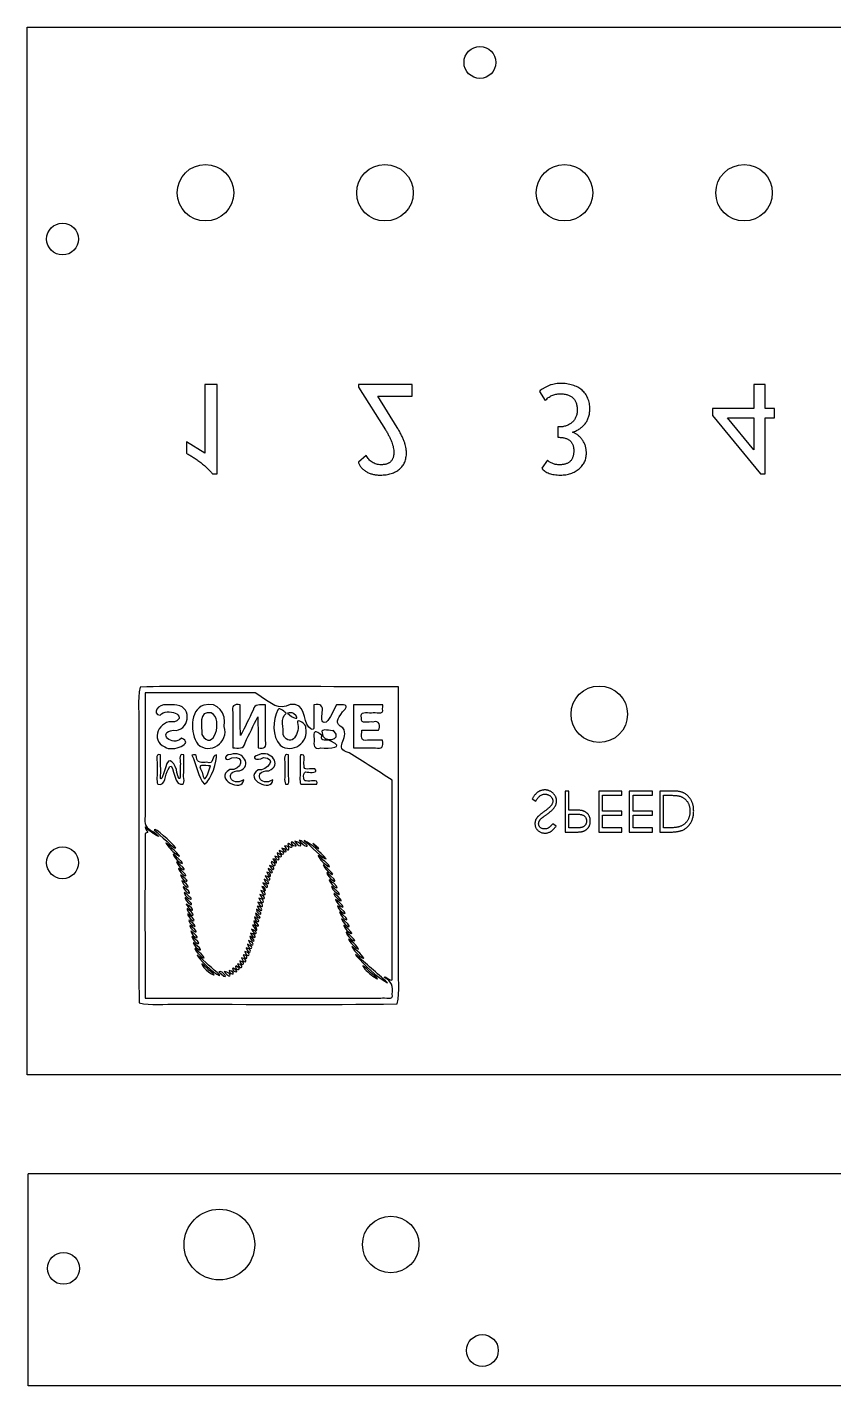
# Model space of a CAD drawing. Header units: millimetres. Extents: x 475 to 703, y 578 to 771.
# Drawn here: x 475.1 to 589.2, y 578.5 to 770.8 of the extents above; entities that cross this region are included whole.
import ezdxf

# ---------------------------------------------------------------- set-up
doc = ezdxf.new("R2010")
doc.units = ezdxf.units.MM

msp = doc.modelspace()

# ---------------------------------------------------------------- linework, layer by layer
at = {"color": 7, "linetype": 'Continuous', "lineweight": 25}
for p, q in [((475.05, 622.51), (475.05, 770.81)), ((475.05, 770.81), (703.15, 770.81)), ((501.95, 720.21), (500.17, 720.21)), ((500.17, 720.21), (500.17, 710.52)), ((501.95, 707.56), (501.95, 720.21)), ((529.52, 720.21), (521.9, 720.21)), ((521.9, 720.21), (521.9, 719.86)), ((521.9, 719.86), (525.72, 713.82)), ((529.52, 718.58), (529.52, 720.21)), ((579.46, 720.21), (577.84, 720.21)), ((577.84, 720.21), (577.84, 716.8)), ((579.46, 716.8), (579.46, 720.21)), ((527.39, 714.13), (524.65, 718.58)), ((524.65, 718.58), (529.52, 718.58)), ((547.52, 719.23), (548.33, 717.94)), ((577.84, 716.8), (572, 716.8)), ((572, 716.8), (572, 715.82)), ((572, 715.82), (578.81, 707.56)), ((580.76, 716.8), (579.46, 716.8)), ((580.76, 715.5), (580.76, 716.8)), ((550.25, 714.21), (550.11, 714.21)), ((550.11, 714.21), (550.11, 712.75)), ((574.11, 715.5), (577.84, 715.5)), ((577.84, 710.96), (574.11, 715.5)), ((577.84, 715.5), (577.84, 710.96)), ((579.46, 707.56), (579.46, 715.5)), ((579.46, 715.5), (580.76, 715.5)), ((500.17, 710.52), (497.58, 712.1)), ((497.58, 712.1), (497.58, 710.48)), ((550.11, 712.75), (550.19, 712.75)), ((523.03, 710.15), (521.9, 709.24)), ((548.65, 709.5), (547.84, 708.37)), ((501.27, 707.56), (501.95, 707.56)), ((578.81, 707.56), (579.46, 707.56)), ((491.72, 676.55), (491.72, 659.15)), ((504.13, 673.8), (504.13, 668.77)), ((508.77, 669.82), (508.77, 674.85)), ((521.23, 674.85), (521.23, 668.77)), ((525.35, 674.85), (521.23, 674.85)), ((515.66, 670.03), (515.66, 669.98)), ((497.2, 665.25), (497.2, 667.79)), ((512.04, 665.25), (512.04, 667.79)), ((521.23, 668.77), (524.31, 668.77)), ((493.42, 666.28), (493.42, 665.71)), ((511.49, 666.28), (511.49, 665.71)), ((513.77, 663.63), (516.04, 663.63)), ((551.66, 662.67), (551.14, 662.67)), ((551.14, 662.67), (551.14, 656.85)), ((551.66, 659.98), (551.66, 662.67)), ((559.2, 662.67), (555.91, 662.67)), ((555.91, 662.67), (555.91, 656.85)), ((556.44, 659.83), (556.44, 662.07)), ((556.44, 662.07), (559.2, 662.07)), ((559.2, 662.07), (559.2, 662.67)), ((563.53, 662.67), (560.24, 662.67)), ((560.24, 662.67), (560.24, 656.85)), ((560.76, 659.83), (560.76, 662.07)), ((560.76, 662.07), (563.53, 662.07)), ((563.53, 662.07), (563.53, 662.67)), ((566.37, 662.67), (564.57, 662.67)), ((564.57, 662.67), (564.57, 656.85)), ((565.09, 657.45), (565.09, 662.07)), ((565.09, 662.07), (565.76, 662.07)), ((546.51, 661.55), (547, 661.25)), ((552.08, 659.98), (551.66, 659.98)), ((559.2, 659.83), (556.44, 659.83)), ((559.2, 659.24), (559.2, 659.83)), ((563.53, 659.83), (560.76, 659.83)), ((563.53, 659.24), (563.53, 659.83)), ((549.87, 657.68), (549.4, 658.04)), ((551.66, 659.39), (552.68, 659.4)), ((551.66, 657.45), (551.66, 659.39)), ((556.44, 657.45), (556.44, 659.24)), ((556.44, 659.24), (559.2, 659.24)), ((560.76, 657.45), (560.76, 659.24)), ((560.76, 659.24), (563.53, 659.24)), ((551.14, 656.85), (552.28, 656.85)), ((552.72, 657.45), (551.66, 657.45)), ((555.91, 656.85), (559.2, 656.85)), ((559.2, 657.45), (556.44, 657.45)), ((559.2, 656.85), (559.2, 657.45)), ((560.24, 656.85), (563.53, 656.85)), ((563.53, 657.45), (560.76, 657.45)), ((563.53, 656.85), (563.53, 657.45)), ((564.57, 656.85), (565.75, 656.85)), ((565.5, 657.45), (565.09, 657.45)), ((512.04, 655.25), (511.93, 655.2)), ((512.57, 655.43), (512.41, 655.41)), ((515.62, 655.15), (515.44, 655.24)), ((509.66, 652.7), (509.59, 652.65)), ((508.27, 649.14), (508.27, 649.13)), ((497.66, 646.02), (497.67, 645.85)), ((497.91, 645.83), (497.66, 646.02)), ((519.38, 645.41), (519.23, 645.51)), ((519.71, 645.13), (519.38, 645.41)), ((519.65, 644.5), (519.53, 644.58)), ((519.94, 644.27), (519.65, 644.5)), ((498.49, 641.97), (498.35, 642.06)), ((498.83, 641.69), (498.49, 641.97)), ((499.11, 639.46), (499.14, 639.35)), ((521.5, 639.53), (521.61, 639.33)), ((502.18, 637.08), (502.5, 636.78)), ((504.21, 637.57), (504.1, 637.52)), ((504.6, 637.9), (504.51, 637.84)), ((491.72, 633.35), (525.08, 633.35)), ((703.15, 622.51), (475.05, 622.51)), ((703.29, 608.46), (475.19, 608.46)), ((475.19, 578.46), (475.19, 608.46)), ((703.29, 578.46), (475.19, 578.46))]:
    msp.add_line(p, q, dxfattribs=at)
at = {"color": 7, "linetype": 'Continuous', "lineweight": 25, "flags": 128}
for points in [[(507.3, 676.55), (498.58, 676.55), (491.72, 676.55)], [(508.15, 676.01), (507.68, 676.31), (507.3, 676.55)], [(515.62, 674.85), (515.61, 673.57), (515.6, 672.56)], [(525.34, 674.31), (525.35, 674.61), (525.35, 674.85)], [(522.4, 671.26), (523.72, 671.27), (524.77, 671.28)], [(525.33, 669.85), (524.13, 669.86), (523.19, 669.87)], [(493.94, 665.32), (493.93, 666.7), (493.93, 667.79)], [(526.69, 636.19), (526.7, 651.88), (526.71, 664.21)]]:
    msp.add_lwpolyline(points, dxfattribs=at)
at = {"color": 7, "linetype": 'Continuous', "lineweight": 25}
for centre, radius in [((539.1, 765.81), 2.25), ((500.27, 747.37), 4), ((525.67, 747.37), 4), ((551.07, 747.37), 4), ((576.47, 747.37), 4), ((480.05, 740.81), 2.25), ((555.99, 673.53), 4), ((480.05, 652.51), 2.25), ((502.24, 598.46), 5), ((526.48, 598.46), 4), ((480.19, 595.09), 2.25), ((539.45, 583.46), 2.25)]:
    msp.add_circle(centre, radius, dxfattribs=at)
for points, knots in [([(550.44, 720.37), (550.3, 720.36), (550.02, 720.36), (549.61, 720.29), (549.19, 720.19), (548.79, 720.04), (548.42, 719.87), (548.08, 719.68), (547.77, 719.47), (547.6, 719.31), (547.52, 719.23)], [0, 0, 0, 0, 0.130508, 0.260788, 0.392808, 0.527261, 0.65842, 0.780126, 0.893648, 1, 1, 1, 1]), ([(554.65, 716.72), (554.65, 716.86), (554.64, 717.14), (554.59, 717.54), (554.5, 717.91), (554.38, 718.27), (554.22, 718.59), (554.03, 718.9), (553.81, 719.17), (553.55, 719.43), (553.25, 719.65), (552.93, 719.84), (552.59, 720.01), (552.21, 720.14), (551.81, 720.24), (551.38, 720.32), (550.92, 720.36), (550.6, 720.37), (550.44, 720.37)], [0, 0, 0, 0, 0.067297, 0.13064, 0.191417, 0.249895, 0.307178, 0.363137, 0.419457, 0.476347, 0.534303, 0.592853, 0.653542, 0.715949, 0.781667, 0.850757, 0.923119, 1, 1, 1, 1]), ([(548.33, 717.94), (548.4, 718.01), (548.54, 718.17), (548.77, 718.36), (549.02, 718.53), (549.28, 718.67), (549.56, 718.78), (549.85, 718.85), (550.15, 718.9), (550.36, 718.91), (550.47, 718.91)], [0, 0, 0, 0, 0.129817, 0.255601, 0.377952, 0.499233, 0.62105, 0.743983, 0.869494, 1, 1, 1, 1]), ([(550.47, 718.91), (550.56, 718.91), (550.75, 718.9), (551.03, 718.88), (551.28, 718.83), (551.51, 718.77), (551.73, 718.69), (551.93, 718.59), (552.11, 718.47), (552.27, 718.33), (552.41, 718.18), (552.53, 718), (552.64, 717.81), (552.72, 717.6), (552.79, 717.37), (552.83, 717.13), (552.86, 716.86), (552.86, 716.68), (552.87, 716.59)], [0, 0, 0, 0, 0.076124, 0.147218, 0.214435, 0.277504, 0.337589, 0.395579, 0.450991, 0.505883, 0.560664, 0.615727, 0.672273, 0.730748, 0.792721, 0.857336, 0.926521, 1, 1, 1, 1]), ([(552.87, 716.59), (552.87, 716.5), (552.86, 716.33), (552.82, 716.09), (552.77, 715.85), (552.69, 715.63), (552.59, 715.42), (552.47, 715.22), (552.32, 715.04), (552.15, 714.86), (551.97, 714.71), (551.76, 714.58), (551.55, 714.46), (551.32, 714.37), (551.07, 714.3), (550.81, 714.24), (550.54, 714.21), (550.35, 714.21), (550.25, 714.21)], [0, 0, 0, 0, 0.065, 0.127407, 0.187641, 0.247052, 0.305148, 0.363467, 0.422339, 0.482681, 0.543257, 0.604364, 0.665606, 0.727569, 0.791857, 0.85817, 0.927364, 1, 1, 1, 1]), ([(552.22, 713.48), (552.31, 713.51), (552.49, 713.57), (552.75, 713.68), (552.99, 713.81), (553.22, 713.95), (553.43, 714.11), (553.64, 714.28), (553.82, 714.47), (553.99, 714.67), (554.15, 714.89), (554.29, 715.11), (554.39, 715.36), (554.49, 715.61), (554.56, 715.87), (554.61, 716.14), (554.64, 716.43), (554.65, 716.62), (554.65, 716.72)], [0, 0, 0, 0, 0.065965, 0.130501, 0.193383, 0.254659, 0.316125, 0.37668, 0.437069, 0.498066, 0.558847, 0.619525, 0.680347, 0.741203, 0.803213, 0.867131, 0.93257, 1, 1, 1, 1]), ([(525.72, 713.82), (525.82, 713.67), (526, 713.37), (526.25, 712.92), (526.45, 712.49), (526.63, 712.08), (526.76, 711.68), (526.85, 711.31), (526.91, 710.95), (526.92, 710.71), (526.92, 710.6)], [0, 0, 0, 0, 0.156384, 0.302282, 0.439639, 0.567892, 0.686641, 0.797663, 0.902349, 1, 1, 1, 1]), ([(528.71, 710.58), (528.7, 710.7), (528.69, 710.95), (528.63, 711.34), (528.53, 711.75), (528.38, 712.18), (528.19, 712.64), (527.97, 713.12), (527.7, 713.62), (527.5, 713.96), (527.39, 714.13)], [0, 0, 0, 0, 0.095381, 0.197152, 0.307669, 0.42625, 0.554711, 0.692872, 0.841093, 1, 1, 1, 1]), ([(550.19, 712.75), (550.28, 712.75), (550.45, 712.74), (550.7, 712.72), (550.93, 712.69), (551.14, 712.63), (551.34, 712.57), (551.52, 712.48), (551.69, 712.39), (551.83, 712.28), (551.96, 712.15), (552.08, 712.01), (552.17, 711.85), (552.25, 711.68), (552.31, 711.49), (552.35, 711.29), (552.38, 711.07), (552.38, 710.92), (552.38, 710.85)], [0, 0, 0, 0, 0.0800456, 0.1550387, 0.2251991, 0.2911795, 0.3538328, 0.4134953, 0.470214, 0.5256905, 0.579574, 0.633247, 0.6886607, 0.744601, 0.8038827, 0.8653052, 0.9306178, 1, 1, 1, 1]), ([(554.16, 710.54), (554.16, 710.62), (554.16, 710.79), (554.13, 711.04), (554.09, 711.29), (554.02, 711.53), (553.94, 711.75), (553.84, 711.98), (553.72, 712.19), (553.54, 712.46), (553.29, 712.76), (552.96, 713.07), (552.61, 713.32), (552.35, 713.42), (552.22, 713.48)], [0, 0, 0, 0, 0.069017, 0.136292, 0.20233, 0.267441, 0.332253, 0.397332, 0.462412, 0.528231, 0.655579, 0.775196, 0.888648, 1, 1, 1, 1]), ([(497.58, 710.48), (497.74, 710.39), (498.08, 710.22), (498.57, 709.9), (499.09, 709.55), (499.61, 709.16), (500.11, 708.76), (500.55, 708.35), (500.95, 707.96), (501.17, 707.69), (501.27, 707.56)], [0, 0, 0, 0, 0.116413, 0.240218, 0.37211, 0.511774, 0.650378, 0.777463, 0.893828, 1, 1, 1, 1]), ([(525.08, 708.86), (524.98, 708.86), (524.76, 708.87), (524.45, 708.94), (524.15, 709.06), (523.86, 709.22), (523.59, 709.41), (523.37, 709.63), (523.17, 709.88), (523.08, 710.06), (523.03, 710.15)], [0, 0, 0, 0, 0.125317, 0.250245, 0.375888, 0.505972, 0.635145, 0.758615, 0.87965, 1, 1, 1, 1]), ([(524.99, 707.4), (525.14, 707.4), (525.41, 707.4), (525.81, 707.45), (526.19, 707.51), (526.55, 707.6), (526.88, 707.72), (527.18, 707.86), (527.47, 708.03), (527.72, 708.22), (527.96, 708.44), (528.16, 708.69), (528.33, 708.95), (528.47, 709.23), (528.57, 709.54), (528.65, 709.87), (528.7, 710.22), (528.7, 710.46), (528.71, 710.58)], [0, 0, 0, 0, 0.076774, 0.149316, 0.217878, 0.283909, 0.347053, 0.407543, 0.466767, 0.525145, 0.582338, 0.638777, 0.694905, 0.751901, 0.809976, 0.870135, 0.933253, 1, 1, 1, 1]), ([(526.92, 710.6), (526.92, 710.53), (526.92, 710.39), (526.9, 710.19), (526.86, 710.01), (526.81, 709.84), (526.75, 709.68), (526.67, 709.54), (526.57, 709.41), (526.47, 709.29), (526.34, 709.19), (526.2, 709.1), (526.05, 709.02), (525.89, 708.96), (525.7, 708.91), (525.51, 708.88), (525.3, 708.86), (525.16, 708.86), (525.08, 708.86)], [0, 0, 0, 0, 0.072342, 0.140638, 0.205551, 0.2662106, 0.3247702, 0.3805224, 0.4354036, 0.4902503, 0.5446734, 0.6007241, 0.659154, 0.7195064, 0.783525, 0.8515428, 0.9233056, 1, 1, 1, 1]), ([(552.38, 710.85), (552.38, 710.76), (552.38, 710.61), (552.35, 710.38), (552.31, 710.17), (552.26, 709.98), (552.19, 709.8), (552.1, 709.63), (552, 709.48), (551.88, 709.35), (551.75, 709.23), (551.6, 709.13), (551.43, 709.05), (551.25, 708.98), (551.06, 708.92), (550.85, 708.88), (550.62, 708.86), (550.46, 708.86), (550.38, 708.86)], [0, 0, 0, 0, 0.074426, 0.144472, 0.210661, 0.272402, 0.332166, 0.388913, 0.444729, 0.499093, 0.554045, 0.609215, 0.666297, 0.72606, 0.788556, 0.854745, 0.924791, 1, 1, 1, 1]), ([(550.48, 707.4), (550.61, 707.4), (550.87, 707.4), (551.25, 707.45), (551.62, 707.52), (551.96, 707.61), (552.28, 707.74), (552.59, 707.89), (552.87, 708.07), (553.14, 708.27), (553.38, 708.5), (553.59, 708.74), (553.77, 709.01), (553.91, 709.28), (554.03, 709.57), (554.11, 709.88), (554.16, 710.2), (554.16, 710.42), (554.16, 710.54)], [0, 0, 0, 0, 0.073377, 0.143895, 0.211417, 0.27693, 0.340518, 0.403191, 0.464888, 0.527122, 0.588252, 0.647533, 0.705059, 0.762736, 0.819818, 0.878284, 0.937808, 1, 1, 1, 1]), ([(521.9, 709.24), (521.92, 709.17), (521.97, 709.04), (522.07, 708.84), (522.18, 708.65), (522.31, 708.48), (522.46, 708.31), (522.62, 708.16), (522.8, 708.02), (523, 707.89), (523.21, 707.78), (523.44, 707.68), (523.67, 707.59), (523.91, 707.52), (524.17, 707.47), (524.43, 707.42), (524.71, 707.4), (524.9, 707.4), (524.99, 707.4)], [0, 0, 0, 0, 0.056967, 0.113366, 0.169352, 0.226102, 0.282395, 0.340497, 0.399893, 0.461105, 0.523435, 0.586927, 0.651351, 0.717034, 0.78415, 0.853913, 0.925752, 1, 1, 1, 1]), ([(547.84, 708.37), (547.91, 708.29), (548.05, 708.14), (548.3, 707.94), (548.58, 707.77), (548.9, 707.63), (549.25, 707.53), (549.63, 707.45), (550.04, 707.4), (550.33, 707.4), (550.48, 707.4)], [0, 0, 0, 0, 0.10783, 0.216249, 0.328734, 0.44654, 0.570522, 0.703766, 0.846608, 1, 1, 1, 1]), ([(550.38, 708.86), (550.29, 708.86), (550.12, 708.86), (549.87, 708.89), (549.63, 708.94), (549.41, 709.01), (549.2, 709.11), (549, 709.22), (548.81, 709.35), (548.71, 709.45), (548.65, 709.5)], [0, 0, 0, 0, 0.1402061, 0.2732714, 0.4002011, 0.5234225, 0.6441405, 0.7624751, 0.8809827, 1, 1, 1, 1]), ([(548.28, 662.82), (548.24, 662.82), (548.15, 662.82), (548.02, 662.8), (547.89, 662.78), (547.77, 662.75), (547.65, 662.71), (547.53, 662.66), (547.42, 662.6), (547.31, 662.53), (547.2, 662.45), (547.1, 662.35), (546.99, 662.25), (546.89, 662.13), (546.79, 662), (546.7, 661.86), (546.6, 661.71), (546.54, 661.6), (546.51, 661.55)], [0, 0, 0, 0, 0.057208, 0.113696, 0.169178, 0.224159, 0.27872, 0.333794, 0.389241, 0.445822, 0.503704, 0.564294, 0.627975, 0.695038, 0.765373, 0.839611, 0.917538, 1, 1, 1, 1]), ([(547, 661.25), (547.05, 661.33), (547.14, 661.47), (547.28, 661.67), (547.43, 661.84), (547.59, 661.98), (547.76, 662.09), (547.93, 662.17), (548.1, 662.21), (548.22, 662.22), (548.28, 662.22)], [0, 0, 0, 0, 0.159004, 0.304646, 0.438547, 0.562322, 0.677433, 0.786897, 0.893611, 1, 1, 1, 1]), ([(549.94, 661.24), (549.94, 661.3), (549.94, 661.4), (549.92, 661.55), (549.88, 661.7), (549.82, 661.84), (549.76, 661.98), (549.67, 662.11), (549.57, 662.23), (549.46, 662.35), (549.34, 662.46), (549.21, 662.56), (549.07, 662.64), (548.92, 662.7), (548.77, 662.75), (548.61, 662.79), (548.45, 662.82), (548.34, 662.82), (548.28, 662.82)], [0, 0, 0, 0, 0.061484, 0.121775, 0.18092, 0.240256, 0.300114, 0.361146, 0.423501, 0.488669, 0.553954, 0.617581, 0.680238, 0.742187, 0.804663, 0.868259, 0.93302, 1, 1, 1, 1]), ([(548.28, 662.22), (548.33, 662.22), (548.43, 662.22), (548.58, 662.19), (548.73, 662.15), (548.86, 662.09), (548.99, 662.02), (549.1, 661.93), (549.2, 661.83), (549.28, 661.72), (549.34, 661.61), (549.39, 661.49), (549.41, 661.36), (549.42, 661.28), (549.42, 661.24)], [0, 0, 0, 0, 0.0912636, 0.1809303, 0.2700882, 0.3601561, 0.4483425, 0.5326658, 0.6138337, 0.6939815, 0.772716, 0.8493352, 0.9239673, 1, 1, 1, 1]), ([(565.76, 662.07), (565.86, 662.07), (566.04, 662.07), (566.31, 662.06), (566.55, 662.05), (566.77, 662.04), (566.97, 662.02), (567.14, 661.99), (567.29, 661.96), (567.38, 661.94), (567.42, 661.92)], [0, 0, 0, 0, 0.1719007, 0.3306279, 0.4755488, 0.6067462, 0.7250238, 0.8297424, 0.9213228, 1, 1, 1, 1]), ([(569.35, 659.83), (569.34, 659.9), (569.34, 660.05), (569.32, 660.26), (569.3, 660.46), (569.26, 660.65), (569.21, 660.84), (569.14, 661.03), (569.07, 661.2), (568.98, 661.37), (568.88, 661.53), (568.78, 661.68), (568.67, 661.82), (568.56, 661.95), (568.43, 662.07), (568.3, 662.17), (568.17, 662.27), (568.02, 662.36), (567.87, 662.43), (567.7, 662.5), (567.51, 662.55), (567.31, 662.59), (567.1, 662.63), (566.87, 662.65), (566.63, 662.67), (566.46, 662.67), (566.37, 662.67)], [0, 0, 0, 0, 0.046081, 0.090807, 0.134295, 0.177024, 0.218823, 0.260244, 0.30108, 0.341614, 0.381583, 0.42012, 0.458075, 0.494738, 0.531195, 0.566934, 0.602713, 0.638327, 0.674853, 0.713467, 0.754442, 0.797815, 0.843989, 0.893072, 0.944963, 1, 1, 1, 1]), ([(567.42, 661.92), (567.48, 661.91), (567.58, 661.87), (567.73, 661.8), (567.87, 661.72), (568.01, 661.63), (568.13, 661.53), (568.25, 661.42), (568.35, 661.3), (568.45, 661.17), (568.54, 661.03), (568.61, 660.88), (568.68, 660.72), (568.73, 660.56), (568.77, 660.39), (568.8, 660.21), (568.82, 660.02), (568.82, 659.9), (568.82, 659.83)], [0, 0, 0, 0, 0.0624145, 0.1233382, 0.1831245, 0.241783, 0.3005789, 0.3596801, 0.4188816, 0.4795307, 0.5408505, 0.6023034, 0.6644632, 0.7278057, 0.7928948, 0.8596723, 0.9284644, 1, 1, 1, 1]), ([(549.21, 660.66), (549.19, 660.63), (549.13, 660.56), (549.04, 660.46), (548.93, 660.35), (548.8, 660.23), (548.66, 660.12), (548.51, 659.99), (548.34, 659.87), (548.22, 659.78), (548.16, 659.74)], [0, 0, 0, 0, 0.090279, 0.18953, 0.299198, 0.418926, 0.548376, 0.688136, 0.839084, 1, 1, 1, 1]), ([(548.57, 659.36), (548.64, 659.41), (548.76, 659.5), (548.93, 659.63), (549.09, 659.76), (549.23, 659.89), (549.36, 660.01), (549.47, 660.13), (549.57, 660.25), (549.67, 660.39), (549.78, 660.58), (549.87, 660.8), (549.93, 661.02), (549.94, 661.17), (549.94, 661.24)], [0, 0, 0, 0, 0.096972, 0.187773, 0.272396, 0.351321, 0.424335, 0.491909, 0.554233, 0.611268, 0.716348, 0.81454, 0.908495, 1, 1, 1, 1]), ([(549.42, 661.24), (549.42, 661.19), (549.41, 661.09), (549.37, 660.94), (549.3, 660.8), (549.24, 660.71), (549.21, 660.66)], [0, 0, 0, 0, 0.234723, 0.477158, 0.728556, 1, 1, 1, 1]), ([(553.56, 659.89), (553.52, 659.9), (553.44, 659.91), (553.31, 659.93), (553.16, 659.95), (552.98, 659.96), (552.79, 659.97), (552.57, 659.98), (552.33, 659.98), (552.16, 659.98), (552.08, 659.98)], [0, 0, 0, 0, 0.075173, 0.164746, 0.268017, 0.385912, 0.517789, 0.663691, 0.824413, 1, 1, 1, 1]), ([(554.72, 658.41), (554.72, 658.46), (554.72, 658.55), (554.7, 658.69), (554.68, 658.82), (554.64, 658.94), (554.6, 659.06), (554.55, 659.17), (554.48, 659.28), (554.41, 659.38), (554.33, 659.47), (554.24, 659.55), (554.15, 659.63), (554.04, 659.7), (553.93, 659.75), (553.81, 659.81), (553.69, 659.85), (553.6, 659.88), (553.56, 659.89)], [0, 0, 0, 0, 0.070119, 0.137192, 0.202016, 0.264631, 0.326117, 0.38601, 0.445812, 0.505298, 0.564633, 0.624283, 0.683902, 0.743953, 0.805388, 0.868388, 0.933084, 1, 1, 1, 1]), ([(568.82, 659.83), (568.82, 659.76), (568.82, 659.63), (568.8, 659.43), (568.77, 659.24), (568.72, 659.06), (568.67, 658.89), (568.6, 658.72), (568.52, 658.56), (568.42, 658.41), (568.31, 658.27), (568.2, 658.14), (568.07, 658.02), (567.94, 657.92), (567.79, 657.82), (567.63, 657.74), (567.47, 657.67), (567.35, 657.63), (567.29, 657.61)], [0, 0, 0, 0, 0.0701512, 0.1378126, 0.2032262, 0.2671741, 0.330024, 0.3917943, 0.4530844, 0.5143339, 0.575, 0.6348655, 0.6941163, 0.7534416, 0.8131258, 0.8740797, 0.936007, 1, 1, 1, 1]), ([(567.59, 657.06), (567.66, 657.08), (567.79, 657.13), (567.98, 657.23), (568.16, 657.34), (568.33, 657.46), (568.48, 657.6), (568.63, 657.75), (568.76, 657.91), (568.88, 658.09), (568.99, 658.27), (569.09, 658.47), (569.17, 658.68), (569.23, 658.89), (569.28, 659.11), (569.32, 659.35), (569.34, 659.59), (569.34, 659.75), (569.35, 659.83)], [0, 0, 0, 0, 0.061545, 0.1216943, 0.1811549, 0.2398754, 0.2987019, 0.3576474, 0.4176048, 0.478494, 0.5404071, 0.602345, 0.6650043, 0.7285593, 0.7936505, 0.8605343, 0.929236, 1, 1, 1, 1]), ([(547.21, 658.94), (547.18, 658.91), (547.13, 658.84), (547.07, 658.74), (547.01, 658.63), (546.96, 658.52), (546.93, 658.41), (546.9, 658.29), (546.89, 658.18), (546.88, 658.1), (546.88, 658.06)], [0, 0, 0, 0, 0.133507, 0.262559, 0.388264, 0.512667, 0.633722, 0.755394, 0.877553, 1, 1, 1, 1]), ([(546.88, 658.06), (546.89, 658), (546.89, 657.87), (546.93, 657.7), (546.98, 657.53), (547.06, 657.37), (547.17, 657.22), (547.29, 657.09), (547.43, 656.97), (547.59, 656.87), (547.76, 656.8), (547.94, 656.74), (548.13, 656.71), (548.25, 656.7), (548.32, 656.7)], [0, 0, 0, 0, 0.083785, 0.16578, 0.24628, 0.327461, 0.408797, 0.489715, 0.571376, 0.655523, 0.741019, 0.826547, 0.911989, 1, 1, 1, 1]), ([(548.16, 659.74), (548.1, 659.69), (547.98, 659.61), (547.82, 659.48), (547.67, 659.37), (547.55, 659.27), (547.44, 659.17), (547.34, 659.09), (547.27, 659.01), (547.23, 658.97), (547.21, 658.94)], [0, 0, 0, 0, 0.1815353, 0.3470817, 0.4955678, 0.6283573, 0.7455197, 0.8458308, 0.9307818, 1, 1, 1, 1]), ([(547.41, 658.03), (547.41, 658.06), (547.41, 658.13), (547.43, 658.22), (547.45, 658.31), (547.49, 658.4), (547.54, 658.49), (547.61, 658.59), (547.69, 658.69), (547.76, 658.75), (547.79, 658.79)], [0, 0, 0, 0, 0.107285, 0.214746, 0.322939, 0.434116, 0.553412, 0.686073, 0.834256, 1, 1, 1, 1]), ([(548.26, 657.3), (548.2, 657.3), (548.08, 657.3), (547.92, 657.34), (547.77, 657.41), (547.64, 657.51), (547.54, 657.62), (547.46, 657.74), (547.41, 657.88), (547.41, 657.98), (547.41, 658.03)], [0, 0, 0, 0, 0.143073, 0.275903, 0.402371, 0.528414, 0.650356, 0.765895, 0.880774, 1, 1, 1, 1]), ([(547.79, 658.79), (547.8, 658.8), (547.83, 658.82), (547.89, 658.87), (547.96, 658.92), (548.05, 658.99), (548.16, 659.07), (548.28, 659.16), (548.42, 659.26), (548.52, 659.33), (548.57, 659.36)], [0, 0, 0, 0, 0.052594, 0.124952, 0.218094, 0.333502, 0.468789, 0.624938, 0.801683, 1, 1, 1, 1]), ([(549.4, 658.04), (549.37, 658.01), (549.31, 657.94), (549.23, 657.84), (549.15, 657.75), (549.07, 657.67), (549, 657.6), (548.93, 657.54), (548.86, 657.48), (548.78, 657.43), (548.67, 657.38), (548.54, 657.33), (548.4, 657.3), (548.31, 657.3), (548.26, 657.3)], [0, 0, 0, 0, 0.098469, 0.189629, 0.274184, 0.352183, 0.423199, 0.488551, 0.548473, 0.60144, 0.701198, 0.799592, 0.898545, 1, 1, 1, 1]), ([(552.68, 659.4), (552.73, 659.4), (552.82, 659.4), (552.96, 659.39), (553.09, 659.38), (553.21, 659.37), (553.32, 659.36), (553.42, 659.34), (553.5, 659.32), (553.6, 659.29), (553.72, 659.23), (553.84, 659.16), (553.95, 659.06), (554.04, 658.95), (554.11, 658.83), (554.16, 658.69), (554.19, 658.56), (554.19, 658.46), (554.2, 658.41)], [0, 0, 0, 0, 0.072538, 0.140034, 0.202496, 0.260575, 0.313228, 0.361583, 0.404878, 0.444127, 0.5164, 0.586507, 0.655085, 0.724384, 0.793974, 0.861638, 0.930111, 1, 1, 1, 1]), ([(554.2, 658.41), (554.19, 658.37), (554.19, 658.27), (554.16, 658.14), (554.11, 658.01), (554.04, 657.88), (553.95, 657.77), (553.85, 657.68), (553.73, 657.6), (553.62, 657.55), (553.53, 657.52), (553.44, 657.5), (553.35, 657.48), (553.24, 657.47), (553.13, 657.46), (553, 657.45), (552.87, 657.45), (552.77, 657.45), (552.72, 657.45)], [0, 0, 0, 0, 0.070044, 0.139238, 0.208197, 0.279173, 0.349987, 0.418354, 0.48761, 0.557411, 0.59533, 0.637964, 0.685913, 0.738185, 0.796103, 0.858517, 0.926658, 1, 1, 1, 1]), ([(553.6, 656.94), (553.64, 656.95), (553.72, 656.97), (553.84, 657.01), (553.95, 657.06), (554.05, 657.12), (554.15, 657.19), (554.24, 657.27), (554.33, 657.35), (554.41, 657.44), (554.48, 657.54), (554.55, 657.65), (554.6, 657.76), (554.64, 657.88), (554.68, 658), (554.7, 658.13), (554.72, 658.27), (554.72, 658.36), (554.72, 658.41)], [0, 0, 0, 0, 0.062481, 0.12349, 0.183411, 0.243153, 0.302127, 0.36171, 0.421842, 0.482932, 0.544552, 0.605681, 0.66768, 0.729984, 0.794551, 0.860346, 0.928907, 1, 1, 1, 1]), ([(548.32, 656.7), (548.39, 656.7), (548.52, 656.71), (548.72, 656.75), (548.92, 656.82), (549.07, 656.89), (549.19, 656.97), (549.29, 657.04), (549.38, 657.12), (549.48, 657.21), (549.57, 657.31), (549.67, 657.43), (549.77, 657.55), (549.84, 657.64), (549.87, 657.68)], [0, 0, 0, 0, 0.107233, 0.213252, 0.31883, 0.426794, 0.483646, 0.543604, 0.608308, 0.677127, 0.750686, 0.828713, 0.91219, 1, 1, 1, 1]), ([(552.28, 656.85), (552.36, 656.85), (552.51, 656.85), (552.72, 656.85), (552.92, 656.86), (553.1, 656.87), (553.25, 656.88), (553.39, 656.9), (553.5, 656.91), (553.57, 656.93), (553.6, 656.94)], [0, 0, 0, 0, 0.176956, 0.339055, 0.486318, 0.618781, 0.735619, 0.838742, 0.926457, 1, 1, 1, 1]), ([(567.29, 657.61), (567.24, 657.6), (567.14, 657.57), (566.97, 657.54), (566.78, 657.51), (566.56, 657.48), (566.33, 657.47), (566.07, 657.46), (565.8, 657.45), (565.6, 657.45), (565.5, 657.45)], [0, 0, 0, 0, 0.084319, 0.179285, 0.286583, 0.405111, 0.535593, 0.67819, 0.832976, 1, 1, 1, 1]), ([(565.75, 656.85), (565.85, 656.85), (566.04, 656.85), (566.33, 656.86), (566.59, 656.88), (566.84, 656.9), (567.06, 656.93), (567.25, 656.96), (567.43, 657.01), (567.54, 657.04), (567.59, 657.06)], [0, 0, 0, 0, 0.164289, 0.317406, 0.458844, 0.589367, 0.707831, 0.81577, 0.91288, 1, 1, 1, 1])]:
    msp.add_open_spline(points, degree=3, knots=knots, dxfattribs=at)
for points in [[(491.05, 677.39), (490.59, 675.57), (490.96, 673.45), (490.83, 671.51)], [(498.31, 677.46), (495.89, 677.44), (493.47, 677.48), (491.05, 677.39)], [(527.6, 677.44), (517.84, 677.43), (508.07, 677.46), (498.31, 677.46)], [(527.6, 638.21), (527.61, 651.29), (527.6, 664.37), (527.6, 677.44)], [(502.92, 671.81), (503.3, 673.64), (502.03, 675.38), (500.05, 674.83)], [(512.24, 674.93), (510.67, 673.96), (509.49, 675.17), (508.15, 676.01)], [(514.91, 671.71), (513.99, 672.65), (514.56, 675.25), (512.24, 674.93)], [(494.76, 674.86), (493.65, 675.05), (492.57, 673.55), (493.88, 673.4)], [(493.88, 673.4), (494.77, 674.6), (497.94, 673.3), (495.87, 672.44)], [(496.24, 674.83), (495.75, 674.89), (495.25, 674.91), (494.76, 674.86)], [(495.71, 671.26), (497.99, 671.02), (498.5, 674.53), (496.24, 674.83)], [(500.05, 674.83), (497.94, 674.08), (498.15, 670.83), (499.17, 669.3)], [(501.1, 673.72), (499.19, 674.16), (499.8, 671.75), (499.74, 670.68)], [(499.74, 670.68), (501.35, 667.96), (502.89, 672.86), (501.1, 673.72)], [(505.2, 674.85), (504.3, 675.04), (503.92, 674.72), (504.13, 673.8)], [(505.23, 670.51), (505.17, 671.96), (505.21, 673.4), (505.2, 674.85)], [(507.02, 674.12), (506.43, 672.92), (505.86, 671.7), (505.23, 670.51)], [(508.77, 674.85), (508.04, 674.84), (507.16, 675.08), (507.02, 674.12)], [(510.52, 674.18), (509.82, 672.72), (509.63, 670.4), (510.84, 669.16)], [(511.7, 673.66), (511.58, 673.78), (510.77, 674.59), (510.52, 674.18)], [(511.25, 670.63), (511.41, 671.6), (510.77, 672.94), (511.7, 673.66)], [(512.74, 673.66), (512.47, 673.77), (512.17, 673.75), (511.88, 673.71)], [(511.88, 673.71), (512.49, 672.96), (513.99, 672.52), (512.74, 673.66)], [(516.76, 673.8), (517, 674.78), (516.52, 675.02), (515.62, 674.85)], [(517.35, 672.43), (516.42, 672.15), (516.85, 673.24), (516.76, 673.8)], [(518.82, 674.85), (518.31, 674.08), (517.99, 672.98), (517.35, 672.43)], [(519.73, 671.61), (518.48, 672.25), (518.96, 672.89), (519.68, 673.87)], [(519.68, 673.87), (520.87, 675.04), (519.73, 674.88), (518.82, 674.85)], [(522.37, 672.97), (522.05, 674.01), (523.04, 673.73), (523.74, 673.75)], [(523.74, 673.75), (524.3, 673.91), (525.57, 673.35), (525.34, 674.31)], [(490.83, 671.51), (490.84, 658.58), (490.79, 645.64), (490.88, 632.7)], [(495.87, 672.44), (493.72, 672.86), (492.4, 669.8), (494.51, 668.91)], [(499.17, 669.3), (500.89, 667.7), (503.67, 669.56), (502.92, 671.81)], [(505.87, 669.5), (506.47, 670.72), (507.05, 671.96), (507.67, 673.17)], [(507.67, 673.17), (507.73, 671.7), (507.7, 670.24), (507.71, 668.77)], [(510.84, 669.16), (512.56, 667.83), (515, 669.56), (514.47, 671.63)], [(513.29, 672.37), (513.74, 670.94), (512.42, 668.64), (511.25, 670.63)], [(514.47, 671.63), (514.64, 672.12), (513.14, 673.01), (513.29, 672.37)], [(515.6, 672.56), (515.61, 671.84), (515.77, 670.85), (514.91, 671.71)], [(516.74, 670.53), (515.86, 671.32), (515.43, 671.24), (515.66, 670.03)], [(518.41, 671.23), (518.06, 671.11), (516.56, 671.65), (516.76, 670.92)], [(520.59, 668.09), (518.16, 668.67), (520.75, 670.09), (519.73, 671.61)], [(523.97, 672.41), (523.4, 672.57), (522.13, 672.02), (522.37, 672.97)], [(524.77, 671.28), (525.1, 671.79), (524.9, 672.79), (523.97, 672.41)], [(496.86, 670.13), (495.57, 668.89), (493.34, 670.97), (495.71, 671.26)], [(494.51, 668.91), (495.59, 668.13), (498.83, 669.43), (496.86, 670.13)], [(504.13, 668.77), (504.86, 668.78), (505.74, 668.54), (505.87, 669.5)], [(507.71, 668.77), (508.6, 668.58), (508.98, 668.9), (508.77, 669.82)], [(515.66, 669.98), (515.56, 669.17), (515.57, 668.47), (516.59, 668.77)], [(518.02, 669.71), (517.53, 670.12), (516.44, 669.49), (516.74, 670.53)], [(516.59, 668.77), (517.77, 668.71), (520.19, 668.74), (518.02, 669.71)], [(516.76, 670.92), (516.77, 669.36), (519.86, 669.79), (518.41, 671.23)], [(523.19, 669.87), (522.12, 669.54), (522.39, 670.53), (522.4, 671.26)], [(524.31, 668.77), (525.24, 668.55), (525.53, 668.96), (525.33, 669.85)], [(493.93, 667.79), (493.02, 668.03), (493.57, 666.81), (493.42, 666.28)], [(496.24, 665.27), (496.13, 666.36), (495.01, 668.06), (494.63, 665.94)], [(495.01, 665.71), (495.75, 667.58), (495.67, 663.57), (496.74, 663.64)], [(497.2, 667.79), (496.29, 668.03), (496.84, 666.81), (496.69, 666.28)], [(499.02, 667.48), (499, 667.91), (498.66, 667.76), (498.35, 667.75)], [(498.35, 667.75), (499.03, 666.5), (499.19, 664.51), (500.15, 663.64)], [(500.48, 666.74), (499.81, 666.72), (499.03, 666.57), (499.02, 667.48)], [(500.15, 663.64), (501.09, 664.28), (501.95, 666.94), (501.83, 667.79)], [(501.83, 667.79), (501.15, 667.76), (501.5, 666.28), (500.48, 666.74)], [(503.88, 667.85), (502.67, 667.82), (502.95, 666.57), (504, 667.39)], [(504, 667.39), (506.01, 667.83), (505.4, 665.48), (503.71, 665.7)], [(505.08, 665.52), (506.99, 666.21), (505.53, 668.47), (503.88, 667.85)], [(507.83, 667.81), (506.47, 667.45), (507.57, 666.79), (508.46, 667.43)], [(509.22, 665.53), (511.23, 666.34), (509.49, 668.53), (507.83, 667.81)], [(512.04, 667.79), (511.09, 668.05), (511.63, 666.83), (511.49, 666.28)], [(513.7, 667.79), (513.6, 667.19), (513.69, 666.38), (513.66, 665.71)], [(514.23, 666.28), (514.08, 666.81), (514.6, 668.02), (513.7, 667.79)], [(526.71, 664.21), (524.66, 665.49), (522.64, 666.81), (520.59, 668.09)], [(493.42, 665.71), (493.5, 665.05), (493.27, 664.08), (493.54, 663.63)], [(493.54, 663.63), (494.74, 663.34), (494.48, 665.06), (495.01, 665.71)], [(494.63, 665.94), (494.26, 664.78), (493.77, 663.44), (493.94, 665.32)], [(496.69, 666.28), (496.7, 665.35), (496.8, 663.23), (496.24, 665.27)], [(500.99, 666.23), (500.1, 666.15), (498.91, 666.77), (499.79, 665.36)], [(499.79, 665.36), (500.14, 663.21), (500.65, 665.28), (500.99, 666.23)], [(503.71, 665.7), (501.36, 664.41), (505.58, 662.37), (505.69, 664.27)], [(505.69, 664.27), (503.92, 663.08), (502.78, 665.61), (505.08, 665.52)], [(507.74, 665.66), (505.63, 664.31), (509.7, 662.41), (509.81, 664.27)], [(509.81, 664.27), (508.01, 663.09), (506.9, 665.6), (509.22, 665.53)], [(508.46, 667.43), (510.46, 667.34), (509.03, 665.5), (507.74, 665.66)], [(511.49, 665.71), (511.57, 665.05), (511.34, 664.09), (511.61, 663.63)], [(513.66, 665.71), (513.74, 665.05), (513.5, 664.09), (513.77, 663.63)], [(514.54, 664.09), (514.03, 663.92), (513.96, 665.68), (514.68, 665.33)], [(515.75, 665.79), (515.26, 665.97), (514.02, 665.4), (514.23, 666.28)], [(514.68, 665.33), (515.14, 665.3), (516.3, 665.21), (515.75, 665.79)], [(496.74, 663.64), (497.62, 663.42), (497.04, 664.72), (497.2, 665.25)], [(511.61, 663.63), (512.45, 663.47), (511.87, 664.74), (512.04, 665.25)], [(516.04, 663.63), (516.25, 664.5), (515.04, 663.94), (514.54, 664.09)], [(491.72, 659.15), (491.53, 657.98), (491.84, 657.39), (492.93, 656.9)], [(491.75, 656.64), (491.69, 648.88), (491.73, 641.12), (491.72, 633.35)], [(491.74, 657.59), (491.88, 656.81), (492.44, 656.97), (491.75, 656.64)], [(492.93, 656.9), (494.82, 655.36), (492.32, 656.93), (491.74, 657.59)], [(496.07, 654.64), (495.4, 655.38), (493.12, 657.61), (493.02, 657.15)], [(493.02, 657.15), (493.88, 656.48), (495.85, 654.39), (496.07, 654.64)], [(495.94, 654.22), (495.84, 654.27), (494.15, 655.92), (494.83, 655.1)], [(494.83, 655.1), (495.31, 654.17), (497.75, 652.41), (495.94, 654.22)], [(496.48, 653.08), (496.4, 653.04), (495.45, 654.2), (495.8, 653.51)], [(511.3, 653.76), (511.41, 653.86), (511.33, 654.11), (510.71, 654.24)], [(510.71, 654.24), (510.88, 653.73), (511.19, 653.67), (511.3, 653.76)], [(511.67, 654.1), (511.75, 654.19), (511.63, 654.46), (511.07, 654.6)], [(511.07, 654.6), (511.31, 654.07), (511.59, 654), (511.67, 654.1)], [(512.07, 654.44), (512.11, 654.61), (511.95, 654.93), (511.45, 654.89)], [(511.45, 654.89), (511.78, 654.24), (512.03, 654.26), (512.07, 654.44)], [(511.93, 655.2), (511.94, 654.48), (513.22, 654.58), (512.04, 655.25)], [(512.41, 655.41), (512.23, 654.95), (513.97, 654.51), (512.57, 655.43)], [(513.77, 654.96), (513.82, 655.09), (513.58, 655.42), (512.9, 655.55)], [(512.9, 655.55), (513.38, 654.89), (513.72, 654.83), (513.77, 654.96)], [(514.06, 655.45), (513.92, 655.56), (513.72, 655.75), (513.52, 655.64)], [(513.52, 655.64), (514.07, 654.84), (515.45, 654.47), (514.06, 655.45)], [(514.25, 655.64), (515.15, 654.89), (516.99, 652.98), (517.34, 653.07)], [(517.34, 653.07), (516.46, 654.02), (515.42, 655.15), (514.25, 655.64)], [(515.44, 655.24), (516.28, 654.37), (516.86, 654.14), (515.62, 655.15)], [(517.2, 652.67), (517.09, 652.69), (515.72, 654.16), (516.35, 653.25)], [(495.8, 653.51), (496.22, 652.65), (497.84, 651.79), (496.48, 653.08)], [(496.63, 652.28), (496.5, 652.35), (496.32, 652.65), (496.19, 652.61)], [(496.19, 652.61), (496.62, 651.45), (498.11, 651.06), (496.63, 652.28)], [(509.93, 651.64), (509.99, 651.78), (509.84, 652.08), (509.34, 652.12)], [(509.34, 652.12), (509.63, 651.52), (509.88, 651.5), (509.93, 651.64)], [(509.59, 652.65), (509.68, 651.8), (510.77, 652.08), (509.66, 652.7)], [(510.34, 652.6), (510.33, 652.78), (510.16, 653.12), (509.82, 653.06)], [(509.82, 653.06), (510.18, 652.38), (510.35, 652.41), (510.34, 652.6)], [(510.67, 652.99), (510.75, 653.11), (510.64, 653.39), (510.08, 653.46)], [(510.08, 653.46), (510.31, 652.9), (510.59, 652.86), (510.67, 652.99)], [(510.41, 653.9), (510.37, 653.5), (510.74, 653.35), (510.94, 653.37)], [(510.94, 653.37), (511.13, 653.4), (511.16, 653.6), (510.41, 653.9)], [(516.35, 653.25), (516.87, 652.33), (518.84, 651.11), (517.2, 652.67)], [(516.93, 652.22), (517.19, 651.24), (519.25, 650.11), (517.7, 651.56)], [(517.7, 651.56), (517.44, 651.77), (517.21, 652.03), (516.93, 652.22)], [(496.48, 651.7), (496.68, 650.8), (498.31, 650.1), (497.03, 651.27)], [(497.03, 651.27), (496.82, 651.36), (496.72, 651.64), (496.48, 651.7)], [(496.99, 650.63), (497, 650.49), (496.77, 650.93), (496.74, 650.77)], [(496.74, 650.77), (497.18, 649.63), (498.44, 649.53), (496.99, 650.63)], [(497.19, 649.8), (497.22, 649.76), (496.83, 650.15), (496.96, 649.85)], [(509.19, 649.59), (509.3, 649.65), (509.21, 649.91), (508.57, 650.17)], [(508.57, 650.17), (508.76, 649.65), (509.07, 649.52), (509.19, 649.59)], [(509.37, 650.13), (509.41, 650.27), (509.24, 650.6), (508.74, 650.68)], [(508.74, 650.68), (509.07, 650.03), (509.32, 649.99), (509.37, 650.13)], [(509.49, 650.65), (509.53, 650.8), (509.39, 651.13), (508.94, 651.19)], [(508.94, 651.19), (509.22, 650.54), (509.45, 650.51), (509.49, 650.65)], [(509.71, 651.13), (509.8, 651.23), (509.7, 651.53), (509.14, 651.7)], [(509.14, 651.7), (509.34, 651.11), (509.63, 651.03), (509.71, 651.13)], [(518.02, 650.62), (517.93, 650.61), (517.21, 651.53), (517.49, 650.9)], [(517.49, 650.9), (517.97, 649.95), (519.42, 649.35), (518.02, 650.62)], [(496.96, 649.85), (497.43, 648.73), (498.54, 648.82), (497.19, 649.8)], [(497.48, 648.87), (497.43, 648.87), (497.1, 649.3), (497.12, 649.1)], [(497.12, 649.1), (497.4, 648.13), (498.8, 647.77), (497.48, 648.87)], [(498.15, 647.36), (498.39, 647.3), (498.33, 647.56), (497.27, 648.3)], [(497.27, 648.3), (497.38, 647.79), (497.91, 647.41), (498.15, 647.36)], [(508.74, 648.03), (508.77, 648.18), (508.6, 648.53), (508.11, 648.59)], [(508.11, 648.59), (508.46, 647.91), (508.7, 647.87), (508.74, 648.03)], [(508.27, 649.13), (508.92, 647.8), (508.94, 649.19), (508.27, 649.14)], [(509.04, 649.09), (509.08, 649.24), (508.9, 649.58), (508.41, 649.65)], [(508.41, 649.65), (508.76, 648.97), (509, 648.94), (509.04, 649.09)], [(517.78, 650.1), (518.04, 649.17), (519.76, 648.32), (518.42, 649.6)], [(518.42, 649.6), (518.17, 649.7), (518.06, 650.04), (517.78, 650.1)], [(518.73, 648.66), (518.82, 648.45), (517.98, 649.47), (518.14, 649.06)], [(518.14, 649.06), (518.43, 648.21), (520, 647.46), (518.73, 648.66)], [(518.98, 647.77), (518.92, 647.75), (518.32, 648.5), (518.43, 648.12)], [(497.74, 647.31), (497.65, 647.33), (497.32, 647.84), (497.42, 647.44)], [(497.42, 647.44), (497.82, 646.46), (499.03, 646.2), (497.74, 647.31)], [(498.43, 645.82), (498.49, 645.93), (498.25, 646.32), (497.54, 646.65)], [(497.54, 646.65), (498.03, 645.87), (498.38, 645.7), (498.43, 645.82)], [(508.23, 645.84), (508.25, 646.01), (508.04, 646.36), (507.57, 646.38)], [(507.57, 646.38), (507.98, 645.68), (508.22, 645.67), (508.23, 645.84)], [(508.35, 646.38), (508.4, 646.52), (508.24, 646.85), (507.69, 646.95)], [(507.69, 646.95), (508.02, 646.29), (508.3, 646.24), (508.35, 646.38)], [(508.46, 646.97), (508.51, 647.14), (508.35, 647.48), (507.82, 647.49)], [(507.82, 647.49), (508.15, 646.8), (508.41, 646.79), (508.46, 646.97)], [(508.61, 647.48), (508.64, 647.63), (508.46, 647.97), (507.98, 648.03)], [(507.98, 648.03), (508.33, 647.35), (508.57, 647.32), (508.61, 647.48)], [(518.43, 648.12), (518.76, 647.24), (520.26, 646.59), (518.98, 647.77)], [(518.68, 647.32), (518.89, 646.4), (520.57, 645.67), (519.25, 646.87)], [(519.25, 646.87), (519.04, 646.98), (518.92, 647.25), (518.68, 647.32)], [(518.97, 646.4), (519.19, 645.43), (520.88, 644.78), (519.49, 645.99)], [(519.49, 645.99), (519.32, 646.13), (519.17, 646.3), (518.97, 646.4)], [(497.67, 645.85), (498.21, 644.77), (499.17, 644.86), (497.91, 645.83)], [(498.06, 645.04), (497.95, 645.07), (497.72, 645.49), (497.8, 645.11)], [(497.8, 645.11), (498.28, 644.02), (499.31, 644.05), (498.06, 645.04)], [(498.37, 644.1), (498.34, 643.92), (497.88, 644.77), (497.93, 644.31)], [(507.76, 644.18), (507.9, 644.21), (507.87, 644.46), (507.22, 644.85)], [(507.22, 644.85), (507.29, 644.34), (507.61, 644.15), (507.76, 644.18)], [(507.93, 644.68), (508.07, 644.73), (508, 645), (507.34, 645.37)], [(507.34, 645.37), (507.47, 644.82), (507.8, 644.64), (507.93, 644.68)], [(508.04, 645.24), (508.21, 645.25), (508.19, 645.48), (507.47, 645.92)], [(507.47, 645.92), (507.51, 645.45), (507.87, 645.23), (508.04, 645.24)], [(519.23, 645.51), (519.58, 644.41), (521.15, 643.93), (519.71, 645.13)], [(519.53, 644.58), (519.9, 643.42), (521.53, 642.96), (519.94, 644.27)], [(497.93, 644.31), (498.24, 643.49), (499.45, 643.09), (498.37, 644.1)], [(498.41, 643.4), (498.39, 643.28), (498.05, 643.87), (498.06, 643.59)], [(498.06, 643.59), (498.38, 642.6), (499.69, 642.34), (498.41, 643.4)], [(498.63, 642.53), (498.69, 642.38), (498.11, 643.11), (498.2, 642.79)], [(498.2, 642.79), (498.48, 641.89), (499.82, 641.51), (498.63, 642.53)], [(507.3, 641.99), (507.34, 642.14), (507.16, 642.48), (506.66, 642.55)], [(506.66, 642.55), (507.01, 641.88), (507.26, 641.84), (507.3, 641.99)], [(507.44, 642.53), (507.48, 642.67), (507.31, 643), (506.79, 643.1)], [(506.79, 643.1), (507.14, 642.44), (507.4, 642.39), (507.44, 642.53)], [(507.56, 643.11), (507.5, 643.35), (507.24, 643.77), (506.94, 643.66)], [(506.94, 643.66), (507.46, 642.82), (507.61, 642.87), (507.56, 643.11)], [(507.1, 644.3), (507.07, 643.87), (507.47, 643.59), (507.67, 643.55)], [(507.67, 643.55), (507.88, 643.52), (507.89, 643.73), (507.1, 644.3)], [(520.41, 643.19), (520.31, 643.21), (519.72, 643.92), (519.84, 643.59)], [(519.84, 643.59), (520.2, 642.6), (521.85, 641.89), (520.41, 643.19)], [(520.16, 642.67), (520.45, 641.71), (522.36, 640.74), (520.85, 642.13)], [(520.85, 642.13), (520.61, 642.27), (520.43, 642.6), (520.16, 642.67)], [(498.35, 642.06), (498.54, 641.12), (500.13, 640.56), (498.83, 641.69)], [(499.07, 640.82), (498.99, 640.79), (498.52, 641.45), (498.54, 641.19)], [(498.54, 641.19), (498.82, 640.27), (500.4, 639.61), (499.07, 640.82)], [(506.79, 640.4), (506.91, 640.49), (506.82, 640.77), (506.2, 640.97)], [(506.2, 640.97), (506.37, 640.4), (506.68, 640.3), (506.79, 640.4)], [(506.98, 640.91), (507.07, 641), (506.95, 641.29), (506.36, 641.49)], [(506.36, 641.49), (506.6, 640.91), (506.9, 640.81), (506.98, 640.91)], [(507.1, 641.43), (507.26, 641.45), (507.23, 641.69), (506.54, 642.1)], [(506.54, 642.1), (506.6, 641.61), (506.94, 641.41), (507.1, 641.43)], [(520.5, 641.71), (520.65, 640.97), (522.87, 639.43), (521.49, 640.9)], [(521.49, 640.9), (521.15, 641.16), (520.88, 641.52), (520.5, 641.71)], [(520.97, 640.64), (521.34, 639.69), (523.77, 637.98), (522.1, 639.69)], [(522.1, 639.69), (521.72, 640), (521.4, 640.39), (520.97, 640.64)], [(498.78, 640.36), (498.94, 639.58), (500.98, 638.21), (499.66, 639.63)], [(499.66, 639.63), (499.36, 639.87), (499.11, 640.18), (498.78, 640.36)], [(502.31, 636.62), (501.24, 637.56), (500.18, 638.51), (499.11, 639.46)], [(499.14, 639.35), (499.63, 638.45), (502.34, 636.14), (502.31, 636.62)], [(500.87, 637.23), (500.74, 637.28), (499.35, 638.73), (499.84, 637.98)], [(505.62, 638.14), (505.74, 638.22), (505.7, 638.47), (505.14, 638.63)], [(505.14, 638.63), (505.23, 638.14), (505.51, 638.06), (505.62, 638.14)], [(505.96, 638.53), (506.02, 638.66), (505.89, 638.96), (505.38, 639.03)], [(505.38, 639.03), (505.63, 638.45), (505.89, 638.41), (505.96, 638.53)], [(506.13, 639.05), (506.19, 639.19), (506.07, 639.48), (505.61, 639.5)], [(505.61, 639.5), (505.84, 638.91), (506.07, 638.9), (506.13, 639.05)], [(506.42, 639.43), (506.53, 639.54), (506.43, 639.82), (505.82, 639.96)], [(505.82, 639.96), (506.01, 639.39), (506.32, 639.32), (506.42, 639.43)], [(506.6, 639.88), (506.72, 639.97), (506.64, 640.26), (506.01, 640.48)], [(506.01, 640.48), (506.18, 639.9), (506.49, 639.79), (506.6, 639.88)], [(526.01, 635.53), (524.54, 636.89), (523.03, 638.22), (521.5, 639.53)], [(521.61, 639.33), (522.89, 637.94), (524.35, 636.43), (526.01, 635.53)], [(499.84, 637.98), (500.1, 637.19), (502.72, 635.82), (500.87, 637.23)], [(502.5, 636.78), (503.79, 635.63), (502.67, 637.42), (502.18, 637.08)], [(503.77, 636.58), (503.77, 636.75), (503.48, 637.09), (502.93, 637.11)], [(502.93, 637.11), (503.5, 636.42), (503.78, 636.41), (503.77, 636.58)], [(504.17, 636.8), (504.29, 636.88), (504.22, 637.11), (503.61, 637.28)], [(503.61, 637.28), (503.75, 636.81), (504.05, 636.72), (504.17, 636.8)], [(504.1, 637.52), (503.98, 636.97), (505.51, 636.86), (504.21, 637.57)], [(504.51, 637.84), (504.56, 637.1), (505.65, 637.34), (504.6, 637.9)], [(505.41, 637.71), (505.5, 637.82), (505.4, 638.1), (504.82, 638.19)], [(504.82, 638.19), (505.02, 637.65), (505.31, 637.6), (505.41, 637.71)], [(523.87, 636.79), (523.63, 636.94), (522.38, 638.25), (522.55, 637.86)], [(522.55, 637.86), (523.03, 636.91), (525.95, 635.06), (523.87, 636.79)], [(527.39, 632.53), (527.83, 634.31), (527.47, 636.34), (527.6, 638.21)], [(525.57, 636.29), (525.67, 636.64), (526.8, 635.31), (526.69, 636.19)], [(526.71, 633.9), (526.89, 634.99), (526.59, 635.76), (525.57, 636.29)], [(525.08, 633.35), (525.65, 633.51), (526.96, 632.93), (526.71, 633.9)], [(490.88, 632.7), (492.52, 632.2), (494.52, 632.6), (496.3, 632.47)], [(496.3, 632.47), (506.66, 632.5), (517.03, 632.39), (527.39, 632.53)]]:
    msp.add_open_spline(points, degree=3, dxfattribs=at)

doc.saveas('drawing.dxf')
